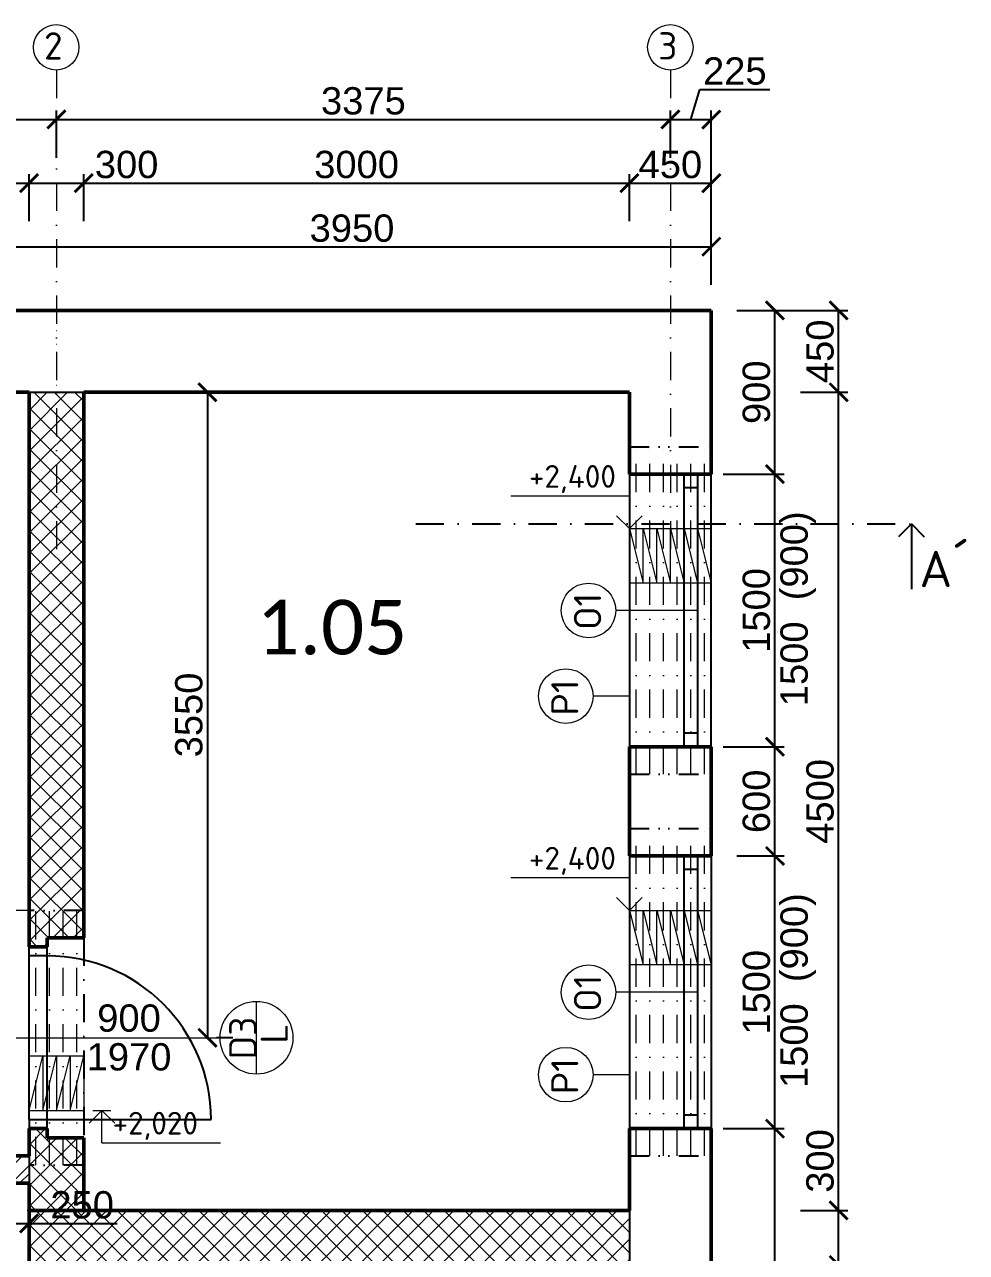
# Model space of a CAD drawing. Header units: millimetres. Extents: x -2059 to 10703, y -1105 to 13172.
# Drawn here: x 5525 to 10703, y 6419 to 13172 of the extents above; entities that cross this region are included whole.
import ezdxf

# ---------------------------------------------------------------- set-up
doc = ezdxf.new("R2010")
doc.units = ezdxf.units.MM
doc.header["$LTSCALE"] = 310
doc.linetypes.add('DASHDOT', pattern=[1, 0.5, -0.25, 0, -0.25])
doc.linetypes.add('DIVIDE', pattern=[1.25, 0.5, -0.25, 0, -0.25, 0, -0.25])
for name, color, linetype, lineweight in [('00 kóty', 210, 'Continuous', 13), ('00 popis', 7, 'Continuous', 13), ('00 tenká plná', 7, 'Continuous', 13), ('00 zdivo', 210, 'Continuous', 50), ('00 šrafy', 253, 'Continuous', 13), ('01 tenká čerchovaná', 7, 'DASHDOT', 13), ('01 tlustá dvojčerchovaná', 253, 'DIVIDE', 25), ('01 tlustá plná', 90, 'Continuous', 25), ('01 tlustá čerchovaná', 151, 'DASHDOT', 25), ('01 velmi tlustá plná', 210, 'Continuous', 50)]:
    doc.layers.add(name, color=color, linetype=linetype, lineweight=lineweight)
doc.styles.add('ISOCPEUR', font='isocpeur.ttf')
doc.styles.add('koty', font='arial.ttf', dxfattribs={"height": 150})
doc.styles.add('mistnosti', font='calibri.ttf', dxfattribs={"height": 300})
doc.dimstyles.new('moje koty', dxfattribs={"dimscale": 40, "dimtxt": 150, "dimasz": 2.5, "dimexe": 1.25, "dimexo": 3.5, "dimtad": 1, "dimtxsty": 'koty', "dimblk": 'ARCHTICK', "dimcen": 2.5, "dimadec": 0, "dimazin": 0, "dimtfac": 1, "dimtmove": 0, "dimatfit": 3, "dimfxl": 1, "dimarcsym": 0})

# ---------------------------------------------------------------- blocks, each defined once
blk = doc.blocks.new('_ArchTick')
at = {"color": 0, "linetype": 'ByBlock', "const_width": 0.15}
blk.add_lwpolyline([(-0.5, -0.5), (0.5, 0.5)], dxfattribs=at)
blk = doc.blocks.new('*D17')
at = {"layer": '00 kóty', "color": 0, "lineweight": -2, "transparency": 16777216}
for p, q in [((9365, 7100), (9700, 7100)), ((9650, 2950), (9650, 7100)), ((9440, 2950), (9700, 2950))]:
    blk.add_line(p, q, dxfattribs=at)
at = {"layer": 'Defpoints', "color": 0, "transparency": 16777216}
for p in [(9225, 7100), (9650, 7100), (9300, 2950)]:
    blk.add_point(p, dxfattribs=at)
at = {"layer": '00 kóty', "color": 0, "lineweight": -2, "transparency": 16777216, "xscale": 100, "yscale": 100, "zscale": 100}
for p, rotation in [((9650, 7100), 90), ((9650, 2950), 270)]:
    blk.add_blockref('_ArchTick', p, dxfattribs=dict(at, rotation=rotation))
at = {"layer": '00 kóty', "color": 0, "transparency": 16777216, "insert": (9548.4, 5025), "char_height": 150, "attachment_point": 5, "rotation": 90, "style": 'koty'}
blk.add_mtext('4150', dxfattribs=at)
blk = doc.blocks.new('*D18')
at = {"layer": '00 kóty', "color": 0, "lineweight": -2, "transparency": 16777216}
for p, q in [((9440, 8600), (9700, 8600)), ((9650, 7100), (9650, 8600)), ((9365, 7100), (9700, 7100))]:
    blk.add_line(p, q, dxfattribs=at)
at = {"layer": 'Defpoints', "color": 0, "transparency": 16777216}
for p in [(9300, 8600), (9650, 8600), (9225, 7100)]:
    blk.add_point(p, dxfattribs=at)
at = {"layer": '00 kóty', "color": 0, "lineweight": -2, "transparency": 16777216, "xscale": 100, "yscale": 100, "zscale": 100}
for p, rotation in [((9650, 8600), 90), ((9650, 7100), 270)]:
    blk.add_blockref('_ArchTick', p, dxfattribs=dict(at, rotation=rotation))
at = {"layer": '00 kóty', "color": 0, "transparency": 16777216, "insert": (9548.4, 7850), "char_height": 150, "attachment_point": 5, "rotation": 90, "style": 'koty'}
blk.add_mtext('1500', dxfattribs=at)
blk = doc.blocks.new('*D19')
at = {"layer": '00 kóty', "color": 0, "lineweight": -2, "transparency": 16777216}
for p, q in [((9440, 9200), (9700, 9200)), ((9650, 8600), (9650, 9200)), ((9440, 8600), (9700, 8600))]:
    blk.add_line(p, q, dxfattribs=at)
at = {"layer": 'Defpoints', "color": 0, "transparency": 16777216}
for p in [(9300, 9200), (9650, 9200), (9300, 8600)]:
    blk.add_point(p, dxfattribs=at)
at = {"layer": '00 kóty', "color": 0, "lineweight": -2, "transparency": 16777216, "xscale": 100, "yscale": 100, "zscale": 100}
for p, rotation in [((9650, 9200), 90), ((9650, 8600), 270)]:
    blk.add_blockref('_ArchTick', p, dxfattribs=dict(at, rotation=rotation))
at = {"layer": '00 kóty', "color": 0, "transparency": 16777216, "insert": (9548.4, 8900), "char_height": 150, "attachment_point": 5, "rotation": 90, "style": 'koty'}
blk.add_mtext('600', dxfattribs=at)
blk = doc.blocks.new('*D20')
at = {"layer": '00 kóty', "color": 0, "lineweight": -2, "transparency": 16777216}
for p, q in [((9365, 10700), (9700, 10700)), ((9650, 9200), (9650, 10700)), ((9365, 9200), (9700, 9200))]:
    blk.add_line(p, q, dxfattribs=at)
at = {"layer": 'Defpoints', "color": 0, "transparency": 16777216}
for p in [(9225, 10700), (9650, 10700), (9225, 9200)]:
    blk.add_point(p, dxfattribs=at)
at = {"layer": '00 kóty', "color": 0, "lineweight": -2, "transparency": 16777216, "xscale": 100, "yscale": 100, "zscale": 100}
for p, rotation in [((9650, 10700), 90), ((9650, 9200), 270)]:
    blk.add_blockref('_ArchTick', p, dxfattribs=dict(at, rotation=rotation))
at = {"layer": '00 kóty', "color": 0, "transparency": 16777216, "insert": (9548.4, 9950), "char_height": 150, "attachment_point": 5, "rotation": 90, "style": 'koty'}
blk.add_mtext('1500', dxfattribs=at)
blk = doc.blocks.new('*D21')
at = {"layer": '00 kóty', "color": 0, "lineweight": -2, "transparency": 16777216}
for p, q in [((9440, 11600), (9700, 11600)), ((9650, 10700), (9650, 11600)), ((9365, 10700), (9700, 10700))]:
    blk.add_line(p, q, dxfattribs=at)
at = {"layer": 'Defpoints', "color": 0, "transparency": 16777216}
for p in [(9300, 11600), (9650, 11600), (9225, 10700)]:
    blk.add_point(p, dxfattribs=at)
at = {"layer": '00 kóty', "color": 0, "lineweight": -2, "transparency": 16777216, "xscale": 100, "yscale": 100, "zscale": 100}
for p, rotation in [((9650, 11600), 90), ((9650, 10700), 270)]:
    blk.add_blockref('_ArchTick', p, dxfattribs=dict(at, rotation=rotation))
at = {"layer": '00 kóty', "color": 0, "transparency": 16777216, "insert": (9548.4, 11150), "char_height": 150, "attachment_point": 5, "rotation": 90, "style": 'koty'}
blk.add_mtext('900', dxfattribs=at)
blk = doc.blocks.new('*D52')
at = {"layer": '00 kóty', "color": 0, "lineweight": -2, "transparency": 16777216}
for p, q in [((9790, 6650), (10050, 6650)), ((10000, 6350), (10000, 6650)), ((9790, 6350), (10050, 6350))]:
    blk.add_line(p, q, dxfattribs=at)
at = {"layer": 'Defpoints', "color": 0, "transparency": 16777216}
for p in [(9650, 6650), (10000, 6650), (9650, 6350)]:
    blk.add_point(p, dxfattribs=at)
at = {"layer": '00 kóty', "color": 0, "lineweight": -2, "transparency": 16777216, "xscale": 100, "yscale": 100, "zscale": 100}
for p, rotation in [((10000, 6650), 90), ((10000, 6350), 270)]:
    blk.add_blockref('_ArchTick', p, dxfattribs=dict(at, rotation=rotation))
at = {"layer": '00 kóty', "color": 0, "transparency": 16777216, "insert": (9898.4, 6922.3), "char_height": 150, "attachment_point": 5, "rotation": 90, "style": 'koty'}
blk.add_mtext('300', dxfattribs=at)
blk = doc.blocks.new('*D53')
at = {"layer": '00 kóty', "color": 0, "lineweight": -2, "transparency": 16777216}
for p, q in [((9790, 11150), (10050, 11150)), ((10000, 6650), (10000, 11150)), ((9790, 6650), (10050, 6650))]:
    blk.add_line(p, q, dxfattribs=at)
at = {"layer": 'Defpoints', "color": 0, "transparency": 16777216}
for p in [(9650, 11150), (10000, 11150), (9650, 6650)]:
    blk.add_point(p, dxfattribs=at)
at = {"layer": '00 kóty', "color": 0, "lineweight": -2, "transparency": 16777216, "xscale": 100, "yscale": 100, "zscale": 100}
for p, rotation in [((10000, 11150), 90), ((10000, 6650), 270)]:
    blk.add_blockref('_ArchTick', p, dxfattribs=dict(at, rotation=rotation))
at = {"layer": '00 kóty', "color": 0, "transparency": 16777216, "insert": (9898.4, 8900), "char_height": 150, "attachment_point": 5, "rotation": 90, "style": 'koty'}
blk.add_mtext('4500', dxfattribs=at)
blk = doc.blocks.new('*D54')
at = {"layer": '00 kóty', "color": 0, "lineweight": -2, "transparency": 16777216}
for p, q in [((9440, 11600), (10050, 11600)), ((10000, 11150), (10000, 11600)), ((9790, 11150), (10050, 11150))]:
    blk.add_line(p, q, dxfattribs=at)
at = {"layer": 'Defpoints', "color": 0, "transparency": 16777216}
for p in [(9300, 11600), (10000, 11600), (9650, 11150)]:
    blk.add_point(p, dxfattribs=at)
at = {"layer": '00 kóty', "color": 0, "lineweight": -2, "transparency": 16777216, "xscale": 100, "yscale": 100, "zscale": 100}
for p, rotation in [((10000, 11600), 90), ((10000, 11150), 270)]:
    blk.add_blockref('_ArchTick', p, dxfattribs=dict(at, rotation=rotation))
at = {"layer": '00 kóty', "color": 0, "transparency": 16777216, "insert": (9898.4, 11375), "char_height": 150, "attachment_point": 5, "rotation": 90, "style": 'koty'}
blk.add_mtext('450', dxfattribs=at)
blk = doc.blocks.new('*D57')
at = {"layer": '00 kóty', "color": 0, "lineweight": -2, "transparency": 16777216}
for p, q in [((5350, 11740), (5350, 12000)), ((9300, 11740), (9300, 12000)), ((5350, 11950), (9300, 11950))]:
    blk.add_line(p, q, dxfattribs=at)
at = {"layer": 'Defpoints', "color": 0, "transparency": 16777216}
for p in [(9300, 11950), (5350, 11600), (9300, 11600)]:
    blk.add_point(p, dxfattribs=at)
at = {"layer": '00 kóty', "color": 0, "lineweight": -2, "transparency": 16777216, "xscale": 100, "yscale": 100, "zscale": 100, "rotation": 180}
blk.add_blockref('_ArchTick', (5350, 11950), dxfattribs=at)
at = {"layer": '00 kóty', "color": 0, "lineweight": -2, "transparency": 16777216, "xscale": 100, "yscale": 100, "zscale": 100}
blk.add_blockref('_ArchTick', (9300, 11950), dxfattribs=at)
at = {"layer": '00 kóty', "color": 0, "transparency": 16777216, "insert": (7325, 12051.6), "char_height": 150, "attachment_point": 5, "style": 'koty'}
blk.add_mtext('3950', dxfattribs=at)
blk = doc.blocks.new('*D63')
at = {"layer": '00 kóty', "color": 0, "lineweight": -2, "transparency": 16777216}
for p, q in [((4050, 12090), (4050, 12350)), ((4050, 12300), (5550, 12300)), ((5550, 12090), (5550, 12350))]:
    blk.add_line(p, q, dxfattribs=at)
at = {"layer": 'Defpoints', "color": 0, "transparency": 16777216}
for p in [(5550, 12300), (4050, 11950), (5550, 11950)]:
    blk.add_point(p, dxfattribs=at)
at = {"layer": '00 kóty', "color": 0, "lineweight": -2, "transparency": 16777216, "xscale": 100, "yscale": 100, "zscale": 100, "rotation": 180}
blk.add_blockref('_ArchTick', (4050, 12300), dxfattribs=at)
at = {"layer": '00 kóty', "color": 0, "lineweight": -2, "transparency": 16777216, "xscale": 100, "yscale": 100, "zscale": 100}
blk.add_blockref('_ArchTick', (5550, 12300), dxfattribs=at)
at = {"layer": '00 kóty', "color": 0, "transparency": 16777216, "insert": (4800, 12401.6), "char_height": 150, "attachment_point": 5, "style": 'koty'}
blk.add_mtext('1500', dxfattribs=at)
blk = doc.blocks.new('*D64')
at = {"layer": '00 kóty', "color": 0, "lineweight": -2, "transparency": 16777216}
for p, q in [((5550, 12090), (5550, 12350)), ((5550, 12300), (5850, 12300)), ((5850, 12090), (5850, 12350))]:
    blk.add_line(p, q, dxfattribs=at)
at = {"layer": 'Defpoints', "color": 0, "transparency": 16777216}
for p in [(5850, 12300), (5550, 11950), (5850, 11950)]:
    blk.add_point(p, dxfattribs=at)
at = {"layer": '00 kóty', "color": 0, "lineweight": -2, "transparency": 16777216, "xscale": 100, "yscale": 100, "zscale": 100, "rotation": 180}
blk.add_blockref('_ArchTick', (5550, 12300), dxfattribs=at)
at = {"layer": '00 kóty', "color": 0, "lineweight": -2, "transparency": 16777216, "xscale": 100, "yscale": 100, "zscale": 100}
blk.add_blockref('_ArchTick', (5850, 12300), dxfattribs=at)
at = {"layer": '00 kóty', "color": 0, "transparency": 16777216, "insert": (6085.9, 12401.6), "char_height": 150, "attachment_point": 5, "style": 'koty'}
blk.add_mtext('300', dxfattribs=at)
blk = doc.blocks.new('*D65')
at = {"layer": '00 kóty', "color": 0, "lineweight": -2, "transparency": 16777216}
for p, q in [((5850, 12090), (5850, 12350)), ((5850, 12300), (8850, 12300)), ((8850, 12090), (8850, 12350))]:
    blk.add_line(p, q, dxfattribs=at)
at = {"layer": 'Defpoints', "color": 0, "transparency": 16777216}
for p in [(8850, 12300), (5850, 11950), (8850, 11950)]:
    blk.add_point(p, dxfattribs=at)
at = {"layer": '00 kóty', "color": 0, "lineweight": -2, "transparency": 16777216, "xscale": 100, "yscale": 100, "zscale": 100, "rotation": 180}
blk.add_blockref('_ArchTick', (5850, 12300), dxfattribs=at)
at = {"layer": '00 kóty', "color": 0, "lineweight": -2, "transparency": 16777216, "xscale": 100, "yscale": 100, "zscale": 100}
blk.add_blockref('_ArchTick', (8850, 12300), dxfattribs=at)
at = {"layer": '00 kóty', "color": 0, "transparency": 16777216, "insert": (7350, 12401.6), "char_height": 150, "attachment_point": 5, "style": 'koty'}
blk.add_mtext('3000', dxfattribs=at)
blk = doc.blocks.new('*D66')
at = {"layer": '00 kóty', "color": 0, "lineweight": -2, "transparency": 16777216}
for p, q in [((8850, 12090), (8850, 12350)), ((8850, 12300), (9300, 12300)), ((9300, 11892), (9300, 12350))]:
    blk.add_line(p, q, dxfattribs=at)
at = {"layer": 'Defpoints', "color": 0, "transparency": 16777216}
for p in [(9300, 12300), (8850, 11950), (9300, 11752)]:
    blk.add_point(p, dxfattribs=at)
at = {"layer": '00 kóty', "color": 0, "lineweight": -2, "transparency": 16777216, "xscale": 100, "yscale": 100, "zscale": 100, "rotation": 180}
blk.add_blockref('_ArchTick', (8850, 12300), dxfattribs=at)
at = {"layer": '00 kóty', "color": 0, "lineweight": -2, "transparency": 16777216, "xscale": 100, "yscale": 100, "zscale": 100}
blk.add_blockref('_ArchTick', (9300, 12300), dxfattribs=at)
at = {"layer": '00 kóty', "color": 0, "transparency": 16777216, "insert": (9075, 12401.6), "char_height": 150, "attachment_point": 5, "style": 'koty'}
blk.add_mtext('450', dxfattribs=at)
blk = doc.blocks.new('*D68')
at = {"layer": '00 kóty', "color": 0, "lineweight": -2, "transparency": 16777216}
for p, q in [((0, 11740), (0, 12700)), ((5700, 12440), (5700, 12700)), ((0, 12650), (5700, 12650))]:
    blk.add_line(p, q, dxfattribs=at)
at = {"layer": 'Defpoints', "color": 0, "transparency": 16777216}
for p in [(5700, 12650), (5700, 12300), (0, 11600)]:
    blk.add_point(p, dxfattribs=at)
at = {"layer": '00 kóty', "color": 0, "lineweight": -2, "transparency": 16777216, "xscale": 100, "yscale": 100, "zscale": 100, "rotation": 180}
blk.add_blockref('_ArchTick', (0, 12650), dxfattribs=at)
at = {"layer": '00 kóty', "color": 0, "lineweight": -2, "transparency": 16777216, "xscale": 100, "yscale": 100, "zscale": 100}
blk.add_blockref('_ArchTick', (5700, 12650), dxfattribs=at)
at = {"layer": '00 kóty', "color": 0, "transparency": 16777216, "insert": (2850, 12751.6), "char_height": 150, "attachment_point": 5, "style": 'koty'}
blk.add_mtext('5700', dxfattribs=at)
blk = doc.blocks.new('*D69')
at = {"layer": '00 kóty', "color": 0, "lineweight": -2, "transparency": 16777216}
for p, q in [((5700, 12440), (5700, 12700)), ((9075, 12440), (9075, 12700)), ((5700, 12650), (9075, 12650))]:
    blk.add_line(p, q, dxfattribs=at)
at = {"layer": 'Defpoints', "color": 0, "transparency": 16777216}
for p in [(9075, 12650), (5700, 12300), (9075, 12300)]:
    blk.add_point(p, dxfattribs=at)
at = {"layer": '00 kóty', "color": 0, "lineweight": -2, "transparency": 16777216, "xscale": 100, "yscale": 100, "zscale": 100, "rotation": 180}
blk.add_blockref('_ArchTick', (5700, 12650), dxfattribs=at)
at = {"layer": '00 kóty', "color": 0, "lineweight": -2, "transparency": 16777216, "xscale": 100, "yscale": 100, "zscale": 100}
blk.add_blockref('_ArchTick', (9075, 12650), dxfattribs=at)
at = {"layer": '00 kóty', "color": 0, "transparency": 16777216, "insert": (7387.5, 12751.6), "char_height": 150, "attachment_point": 5, "style": 'koty'}
blk.add_mtext('3375', dxfattribs=at)
blk = doc.blocks.new('*D70')
at = {"layer": '00 kóty', "color": 0, "lineweight": -2, "transparency": 16777216}
for p, q in [((9187.5, 12650), (9236.7, 12814.1)), ((9236.7, 12814.1), (9621.8, 12814.1)), ((9075, 12440), (9075, 12700)), ((9300, 11740), (9300, 12700)), ((9075, 12650), (9300, 12650))]:
    blk.add_line(p, q, dxfattribs=at)
at = {"layer": 'Defpoints', "color": 0, "transparency": 16777216}
for p in [(9300, 12650), (9075, 12300), (9300, 11600)]:
    blk.add_point(p, dxfattribs=at)
at = {"layer": '00 kóty', "color": 0, "lineweight": -2, "transparency": 16777216, "xscale": 100, "yscale": 100, "zscale": 100, "rotation": 180}
blk.add_blockref('_ArchTick', (9075, 12650), dxfattribs=at)
at = {"layer": '00 kóty', "color": 0, "lineweight": -2, "transparency": 16777216, "xscale": 100, "yscale": 100, "zscale": 100}
blk.add_blockref('_ArchTick', (9300, 12650), dxfattribs=at)
at = {"layer": '00 kóty', "color": 0, "transparency": 16777216, "insert": (9429.3, 12915.7), "char_height": 150, "attachment_point": 5, "style": 'koty'}
blk.add_mtext('225', dxfattribs=at)
blk = doc.blocks.new('*D78')
at = {"layer": '00 kóty', "color": 0, "lineweight": -2, "transparency": 16777216}
for p, q in [((6530.4, 11150), (6530.4, 7600)), ((6670.4, 11150), (6580.4, 11150)), ((6670.4, 7600), (6580.4, 7600))]:
    blk.add_line(p, q, dxfattribs=at)
at = {"layer": 'Defpoints', "color": 0, "transparency": 16777216}
for p in [(6530.4, 11150), (6530.4, 7600), (6530.4, 7600)]:
    blk.add_point(p, dxfattribs=at)
at = {"layer": '00 kóty', "color": 0, "lineweight": -2, "transparency": 16777216, "xscale": 100, "yscale": 100, "zscale": 100}
for p, rotation in [((6530.4, 11150), 90), ((6530.4, 7600), 270)]:
    blk.add_blockref('_ArchTick', p, dxfattribs=dict(at, rotation=rotation))
at = {"layer": '00 kóty', "color": 0, "transparency": 16777216, "insert": (6428.7, 9375), "char_height": 150, "attachment_point": 5, "rotation": 90, "style": 'koty'}
blk.add_mtext('3550', dxfattribs=at)
blk = doc.blocks.new('*D93')
at = {"layer": '00 kóty', "color": 0, "lineweight": -2, "transparency": 16777216}
for p, q in [((5300, 6660), (5300, 6528.6)), ((5550, 6660), (5550, 6528.6)), ((5300, 6578.6), (5550, 6578.6)), ((5550, 6578.6), (6033.5, 6578.6))]:
    blk.add_line(p, q, dxfattribs=at)
at = {"layer": 'Defpoints', "color": 0, "transparency": 16777216}
for p in [(5300, 6800), (5550, 6800), (5550, 6578.6)]:
    blk.add_point(p, dxfattribs=at)
at = {"layer": '00 kóty', "color": 0, "lineweight": -2, "transparency": 16777216, "xscale": 100, "yscale": 100, "zscale": 100, "rotation": 180}
blk.add_blockref('_ArchTick', (5300, 6578.6), dxfattribs=at)
at = {"layer": '00 kóty', "color": 0, "lineweight": -2, "transparency": 16777216, "xscale": 100, "yscale": 100, "zscale": 100}
blk.add_blockref('_ArchTick', (5550, 6578.6), dxfattribs=at)
at = {"layer": '00 kóty', "color": 0, "transparency": 16777216, "insert": (5841.7, 6680.2), "char_height": 150, "attachment_point": 5, "style": 'koty'}
blk.add_mtext('250', dxfattribs=at)
blk = doc.blocks.new('VYSKOVA KOTA')
at = {"layer": '00 popis'}
for p, q in [((61882.7, 803.1), (61882.7, 624.5)), ((61882.7, 803.1), (62535.4, 803.1)), ((61882.7, 624.5), (61812, 695.2)), ((61882.7, 624.5), (61953.4, 695.2))]:
    blk.add_line(p, q, dxfattribs=at)
blk = doc.blocks.new('ŠIPKA')
at = {"layer": '01 tlustá plná'}
for q in [(1530.8, 2859.7), (1601.5, 2572.1), (1672.2, 2859.7)]:
    blk.add_line((1601.5, 2930.4), q, dxfattribs=at)

msp = doc.modelspace()

# ---------------------------------------------------------------- hatches: boundary and pattern name
at = {"layer": '00 šrafy'}
h = msp.add_hatch(dxfattribs=at)
h.set_pattern_fill('ANSI37', color=256, scale=25)
h.paths.add_polyline_path([(4050, 4350), (3725, 4350), (3725, 4050), (3800, 4050), (3950, 4050), (4050, 4050)])
h.paths.add_polyline_path([(2525, 4312.5), (2325, 4312.5), (2325, 4237.5), (2475, 4237.5), (2475, 4250), (2525, 4250)])
h.paths.add_polyline_path([(2525, 4350), (2325, 4350), (2325, 4312.5), (2525, 4312.5)])
h.paths.add_polyline_path([(2475, 4237.5), (2325, 4237.5), (2325, 4162.5), (2475, 4162.5)])
h.paths.add_polyline_path([(2475, 4162.5), (2325, 4162.5), (2325, 4087.5), (2475, 4087.5)])
h.paths.add_polyline_path([(2475, 4087.5), (2325, 4087.5), (2325, 4050), (2475, 4050)])
h.paths.add_polyline_path([(2325, 4312.5), (2325, 4350), (450, 4350), (450, 4050), (2325, 4050), (2325, 4087.5), (2325, 4162.5), (2325, 4237.5)])
h.paths.add_polyline_path([(8850, 6650), (5850, 6650), (5550, 6650), (5550, 6350), (8850, 6350)])
h.paths.add_polyline_path([(5850, 6900), (5550, 6900), (5550, 6800), (5550, 6650), (5850, 6650)])
h.paths.add_polyline_path([(5850, 11150), (5550, 11150), (5550, 8300), (5850, 8300)])
h.paths.add_polyline_path([(5587.5, 7100), (5550, 7100), (5550, 6950), (5550, 6900), (5587.5, 6900)])
h.paths.add_polyline_path([(5662.5, 7050), (5650, 7050), (5650, 7100), (5587.5, 7100), (5587.5, 6900), (5662.5, 6900)])
h.paths.add_polyline_path([(5737.5, 7050), (5662.5, 7050), (5662.5, 6900), (5737.5, 6900)])
h.paths.add_polyline_path([(5812.5, 7050), (5737.5, 7050), (5737.5, 6900), (5812.5, 6900)])
h.paths.add_polyline_path([(5850, 7050), (5812.5, 7050), (5812.5, 6900), (5850, 6900)])
h.paths.add_polyline_path([(5587.5, 8300), (5550, 8300), (5550, 8100), (5587.5, 8100)])
h.paths.add_polyline_path([(5662.5, 8300), (5587.5, 8300), (5587.5, 8100), (5650, 8100), (5650, 8150), (5662.5, 8150)])
h.paths.add_polyline_path([(5737.5, 8300), (5662.5, 8300), (5662.5, 8150), (5737.5, 8150)])
h.paths.add_polyline_path([(5812.5, 8300), (5737.5, 8300), (5737.5, 8150), (5812.5, 8150)])
h.paths.add_polyline_path([(5850, 8300), (5812.5, 8300), (5812.5, 8150), (5850, 8150)])
h = msp.add_hatch(dxfattribs=at)
h.set_pattern_fill('ANSI32', color=256, scale=10)
h.paths.add_polyline_path([(4050, 8200), (3900, 8200), (3900, 7400), (2800, 7400), (2800, 9350), (3900, 9350), (3900, 9200), (4050, 9200), (4050, 11150), (3900, 11150), (3900, 9500), (2800, 9500), (2800, 10150), (2650.001, 10150), (2650.001, 6950), (1800, 6950), (1800, 6800), (4200, 6800), (4200, 6950), (4050, 6950)])
h.paths.add_polyline_path([(2800, 7250), (3900, 7250), (3900, 6950), (2800, 6950)], flags=16)
h.paths.add_polyline_path([(2800, 10250), (2725, 10250), (2725, 10150), (2800, 10150)], flags=17)
h.paths.add_polyline_path([(2725, 10250), (2650.001, 10250), (2650.001, 10150), (2725, 10150)], flags=17)
h.paths.add_polyline_path([(2800, 11150), (2725, 11150), (2725, 11050), (2800, 11050)], flags=0)
h.paths.add_polyline_path([(2725, 11150), (2650.001, 11150), (2650.001, 11050), (2725, 11050)], flags=0)
h.paths.add_polyline_path([(5400, 6950), (5300, 6950), (5300, 6875), (5400, 6875)])
h.paths.add_polyline_path([(5400, 6875), (5300, 6875), (5300, 6800), (5400, 6800)])
h.paths.add_polyline_path([(5550, 6950), (5400, 6950), (5400, 6875), (5400, 6800), (5550, 6800)])
h.paths.add_polyline_path([(4300, 6950), (4200, 6950), (4200, 6875), (4300, 6875)])
h.paths.add_polyline_path([(4300, 6875), (4200, 6875), (4200, 6800), (4300, 6800)])
h.paths.add_polyline_path([(4050, 8300), (3975, 8300), (3975, 8200), (4050, 8200)], flags=17)
h.paths.add_polyline_path([(3975, 8300), (3900, 8300), (3900, 8200), (3975, 8200)], flags=17)
h.paths.add_polyline_path([(4050, 9200), (3975, 9200), (3975, 9100), (4050, 9100)], flags=17)
h.paths.add_polyline_path([(3975, 9200), (3900, 9200), (3900, 9100), (3975, 9100)], flags=17)

# ---------------------------------------------------------------- linework, layer by layer
at = {"layer": '00 popis'}
for p, q in [((9225, 9950), (8775, 9950)), ((8850, 9479.028), (8650, 9479.028)), ((5550, 8300), (5350, 8300)), ((9225, 7850), (8775, 7850)), ((6800, 7400), (6800, 7800)), ((5400, 7600), (6600, 7600)), ((8850, 7396.561), (8650, 7396.561)), ((5900, 7200), (6000, 7200))]:
    msp.add_line(p, q, dxfattribs=at)
for centre, radius in [((5698.869, 13047.07), 125), ((9075, 13047.07), 125), ((8625, 9950), 150), ((8500, 9479.028), 150), ((8625, 7850), 150), ((6800, 7600), 200), ((8500, 7396.561), 150)]:
    msp.add_circle(centre, radius, dxfattribs=at)
at = {"layer": '00 tenká plná'}
for p, q in [((8850, 10400), (9300, 10400)), ((8850, 10400), (8925, 10100)), ((8925, 10100), (8925, 10400)), ((8925, 10400), (9000, 10100)), ((9000, 10100), (9000, 10400)), ((9000, 10400), (9075, 10100)), ((9075, 10100), (9075, 10400)), ((9075, 10400), (9150, 10100)), ((9150, 10100), (9150, 10400)), ((9150, 10400), (9225, 10100)), ((9225, 10100), (9225, 10400)), ((9225, 10400), (9300, 10100)), ((9300, 10100), (8850, 10100)), ((8850, 8300), (9300, 8300)), ((8850, 8300), (8925, 8000)), ((8925, 8000), (8925, 8300)), ((8925, 8300), (9000, 8000)), ((9000, 8000), (9000, 8300)), ((9000, 8300), (9075, 8000)), ((9075, 8000), (9075, 8300)), ((9075, 8300), (9150, 8000)), ((9150, 8000), (9150, 8300)), ((9150, 8300), (9225, 8000)), ((9225, 8000), (9225, 8300)), ((9225, 8300), (9300, 8000)), ((9300, 8000), (8850, 8000)), ((5550, 7500), (5850, 7500)), ((5550, 7200), (5625, 7500)), ((5625, 7500), (5625, 7200)), ((5625, 7200), (5700, 7500)), ((5700, 7500), (5700, 7200)), ((5700, 7200), (5775, 7500)), ((5775, 7500), (5775, 7200)), ((5775, 7200), (5850, 7500)), ((5850, 7500), (5850, 7200)), ((5550, 7200), (5850, 7200))]:
    msp.add_line(p, q, dxfattribs=at)
at = {"layer": '00 zdivo'}
for p, q in [((8850, 10700), (9300, 10700)), ((8850, 9200), (9300, 9200)), ((8850, 8600), (9300, 8600)), ((8850, 7100), (9300, 7100))]:
    msp.add_line(p, q, dxfattribs=at)
at = {"layer": '01 tenká čerchovaná'}
for p, q in [((5700, 12922.07), (5700, 10231.287)), ((9075, 12922.07), (9075, 10231.287)), ((5700, 11562.5), (5698.869, 11562.5)), ((5700, 11487.5), (5698.869, 11487.5)), ((5700, 11412.5), (5698.869, 11412.5)), ((5700, 11337.5), (5698.869, 11337.5)), ((5700, 11262.5), (5698.869, 11262.5)), ((5700, 11187.5), (5698.869, 11187.5)), ((8887.5, 9050), (8887.5, 10850)), ((8962.5, 9050), (8962.5, 10850)), ((9037.5, 9050), (9037.5, 10850)), ((9112.5, 9050), (9112.5, 10850)), ((9187.5, 9050), (9187.5, 10850)), ((9262.5, 9050), (9262.5, 10850)), ((8887.5, 6950), (8887.5, 8750)), ((8962.5, 6950), (8962.5, 8750)), ((9037.5, 6950), (9037.5, 8750)), ((9112.5, 6950), (9112.5, 8750)), ((9187.5, 6950), (9187.5, 8750)), ((9262.5, 6950), (9262.5, 8750)), ((5587.5, 6900), (5587.5, 8300)), ((5662.5, 6900), (5662.5, 8300)), ((5737.5, 6900), (5737.5, 8300)), ((5812.5, 6900), (5812.5, 8300))]:
    msp.add_line(p, q, dxfattribs=at)
at = {"layer": '01 tlustá dvojčerchovaná', "ltscale": 0.7}
for p, q in [((8850, 10850), (9300, 10850)), ((8850, 9050), (9300, 9050)), ((8850, 8750), (9300, 8750)), ((5850, 8300), (5550, 8300)), ((5850, 6900), (5550, 6900)), ((8850, 6950), (9300, 6950))]:
    msp.add_line(p, q, dxfattribs=at)
at = {"layer": '01 tlustá plná'}
for p, q in [((5550, 11150), (5850, 11150)), ((8850, 10700), (8850, 9200)), ((9150, 9200), (9150, 10700)), ((9225, 10700), (9225, 9200)), ((9300, 9200), (9300, 10700)), ((9225, 10625), (9150, 10625)), ((9225, 9275), (9150, 9275)), ((8850, 8600), (8850, 7100)), ((9150, 7100), (9150, 8600)), ((9225, 8600), (9225, 7100)), ((9300, 8600), (9300, 7100)), ((9225, 8525), (9150, 8525)), ((5550, 8050), (5550, 8100)), ((5550, 7150), (5550, 8050)), ((5650, 8050), (5550, 8050)), ((5650, 7100), (5650, 8100)), ((9225, 7175), (9150, 7175)), ((5550, 7150), (5650, 7150)), ((5550, 7150), (5550, 7100)), ((5650, 7150), (6550, 7150)), ((5550, 6950), (5550, 6800)), ((8850, 6650), (8850, 6350))]:
    msp.add_line(p, q, dxfattribs=at)
msp.add_arc((5650, 7150), 900, 0, 90, dxfattribs=at)
at = {"layer": '01 tlustá čerchovaná'}
for p, q in [((7675.276, 10425.713), (10400, 10425.713)), ((5850, 8150), (5850, 7050))]:
    msp.add_line(p, q, dxfattribs=at)
at = {"layer": '01 velmi tlustá plná'}
for p, q in [((6200, 11600), (5350, 11600)), ((9300, 11600), (6200, 11600)), ((8850, 11600), (9300, 11600)), ((9300, 11600), (9300, 10700)), ((9300, 11150), (9300, 11600)), ((5350, 11150), (5550, 11150)), ((5550, 11150), (5550, 8100)), ((5850, 11150), (8850, 11150)), ((5850, 11150), (5850, 8150)), ((8850, 10700), (8850, 11150)), ((8850, 9200), (8850, 8600)), ((9300, 9200), (9300, 8600)), ((5850, 8150), (5650, 8150)), ((5650, 8150), (5650, 8100)), ((5650, 8100), (5550, 8100)), ((5550, 7100), (5650, 7100)), ((5550, 7100), (5550, 6950)), ((5650, 7100), (5650, 7050)), ((8850, 7100), (8850, 6650)), ((9300, 7100), (9300, 2950)), ((5650, 7050), (5850, 7050)), ((5850, 7050), (5850, 6650)), ((5300, 6950), (5550, 6950)), ((5300, 6800), (5550, 6800)), ((5550, 6800), (5550, 6350)), ((5847.737, 6650), (5550, 6650)), ((8850, 6650), (5847.737, 6650)), ((8850, 6650), (5850, 6650))]:
    msp.add_line(p, q, dxfattribs=at)
msp.add_point((5550, 6650), dxfattribs=at)

# ---------------------------------------------------------------- block references
at = {"layer": '00 kóty'}
msp.add_blockref('ŠIPKA', (8798.535, 7495.326), dxfattribs=at)
at = {"layer": '00 popis', "xscale": -1}
for p in [(70732.716, 9775.535), (70732.716, 9775.535), (70732.716, 7675.535), (70732.716, 7675.535)]:
    msp.add_blockref('VYSKOVA KOTA', p, dxfattribs=at)
at = {"layer": '00 popis', "xscale": -1, "rotation": 180}
msp.add_blockref('VYSKOVA KOTA', (-55932.716, 7824.465), dxfattribs=at)

# ---------------------------------------------------------------- texts
at = {"linetype": 'Continuous', "lineweight": 30, "style": 'ISOCPEUR'}
for s, p in [('2', (5631.968, 12979.761)), ('3', (9008.099, 12979.761))]:
    msp.add_text(s, height=150, dxfattribs=at).set_placement(p)
at = {"linetype": 'Continuous', "lineweight": 50, "style": 'ISOCPEUR'}
msp.add_text('A´', height=200, dxfattribs=at).set_placement((10444.447, 10078.089))
at = {"layer": '00 kóty', "char_height": 150, "attachment_point": 1, "rotation": 90, "style": 'koty'}
for insert in [(9680, 9423.298), (9680, 7323.298)]:
    msp.add_mtext_dynamic_manual_height_columns('1500  (900)', width=2058.30656, gutter_width=750, heights=[0], dxfattribs=dict(at, insert=insert))
at = {"layer": '00 kóty', "char_height": 150, "attachment_point": 1, "style": 'koty'}
for s, width, insert in [(' 900', 407.84315, (5866.199, 7783.16)), ('1970', 653.0594, (5866.199, 7570))]:
    msp.add_mtext_dynamic_manual_height_columns(s, width=width, gutter_width=750, heights=[0], dxfattribs=dict(at, insert=insert))
at = {"layer": '00 popis', "linetype": 'Continuous', "lineweight": 30, "style": 'ISOCPEUR'}
for s, p in [('+2,400', (8297.543, 10624.66)), ('+2,400', (8297.543, 10624.66)), ('+2,400', (8297.543, 8524.66)), ('+2,400', (8297.543, 8524.66)), ('+2,020', (6008.707, 7067.486))]:
    msp.add_text(s, height=125, dxfattribs=at).set_placement(p)
for s, p in [('O1', (8694.814, 9842.63)), ('P1', (8569.814, 9371.658)), ('O1', (8694.814, 7742.63)), ('D3', (6800, 7481.323)), ('L', (6972.125, 7568.006)), ('P1', (8569.814, 7289.191))]:
    msp.add_text(s, height=150, rotation=90, dxfattribs=at).set_placement(p)
at = {"layer": '00 popis', "insert": (6799.848, 10007.923), "char_height": 300, "attachment_point": 1, "style": 'mistnosti'}
msp.add_mtext_dynamic_manual_height_columns('1.05', width=1020.4919, gutter_width=1500, heights=[0], dxfattribs=at)

# ---------------------------------------------------------------- dimensions: what is measured, and where the dimension line sits
at = {"layer": '00 kóty'}
for base, p1, p2, picture, middle in [((9300, 12650), (9075, 12300), (9300, 11600), '*D70', (9261.726, 12915.672)), ((5700, 12650), (0, 11600), (5700, 12300), '*D68', (2850, 12751.586)), ((9075, 12650), (5700, 12300), (9075, 12300), '*D69', (7387.5, 12751.637)), ((5550, 12300), (4050, 11950), (5550, 11950), '*D63', (4800, 12401.586)), ((8850, 12300), (5850, 11950), (8850, 11950), '*D65', (7350, 12401.637)), ((9300, 12300), (8850, 11950), (9300, 11751.969), '*D66', (9075, 12401.586)), ((9300, 11950), (5350, 11600), (9300, 11600), '*D57', (7325, 12051.637))]:
    dim = msp.add_linear_dim(base=base, p1=p1, p2=p2, dimstyle='moje koty', override={"dimtmove": 1}, dxfattribs=at)
    dim.commit()
    dim.dimension.update_dxf_attribs({"geometry": picture, "text_midpoint": middle})
dim = msp.add_linear_dim(base=(5850, 12300), p1=(5550, 11950), p2=(5850, 11950), dimstyle='moje koty', override={"dimtmove": 1}, dxfattribs=at)
dim.commit()
dim.dimension.update_dxf_attribs({"geometry": '*D64', "text_midpoint": (6085.862, 12300), "dimtype": 160})
for base, p1, p2, picture, middle in [((9650, 11600), (9225, 10700), (9300, 11600), '*D21', (9548.414, 11150)), ((10000, 11600), (9650, 11150), (9300, 11600), '*D54', (9898.414, 11375)), ((10000, 11150), (9650, 6650), (9650, 11150), '*D53', (9898.414, 8900)), ((9650, 10700), (9225, 9200), (9225, 10700), '*D20', (9548.414, 9950)), ((9650, 9200), (9300, 8600), (9300, 9200), '*D19', (9548.414, 8900)), ((9650, 8600), (9225, 7100), (9300, 8600), '*D18', (9548.414, 7850)), ((9650, 7100), (9300, 2950), (9225, 7100), '*D17', (9548.414, 5025))]:
    dim = msp.add_linear_dim(base=base, p1=p1, p2=p2, angle=90, dimstyle='moje koty', override={"dimtmove": 1}, dxfattribs=at)
    dim.commit()
    dim.dimension.update_dxf_attribs({"geometry": picture, "text_midpoint": middle})
dim = msp.add_linear_dim(base=(6530.374, 7600), p1=(6530.374, 11150), p2=(6530.374, 7600), angle=90, dimstyle='moje koty', dxfattribs=at)
dim.commit()
dim.dimension.update_dxf_attribs({"geometry": '*D78', "text_midpoint": (6428.737, 9375)})
dim = msp.add_linear_dim(base=(10000, 6650), p1=(9650, 6350), p2=(9650, 6650), angle=90, dimstyle='moje koty', override={"dimtmove": 1}, dxfattribs=at)
dim.commit()
dim.dimension.update_dxf_attribs({"geometry": '*D52', "text_midpoint": (10000, 6922.284), "dimtype": 160})
dim = msp.add_linear_dim(base=(5550, 6578.594), p1=(5300, 6800), p2=(5550, 6800), dimstyle='moje koty', dxfattribs=at)
dim.commit()
dim.dimension.update_dxf_attribs({"geometry": '*D93', "text_midpoint": (5841.729, 6680.18)})

doc.saveas('drawing.dxf')
